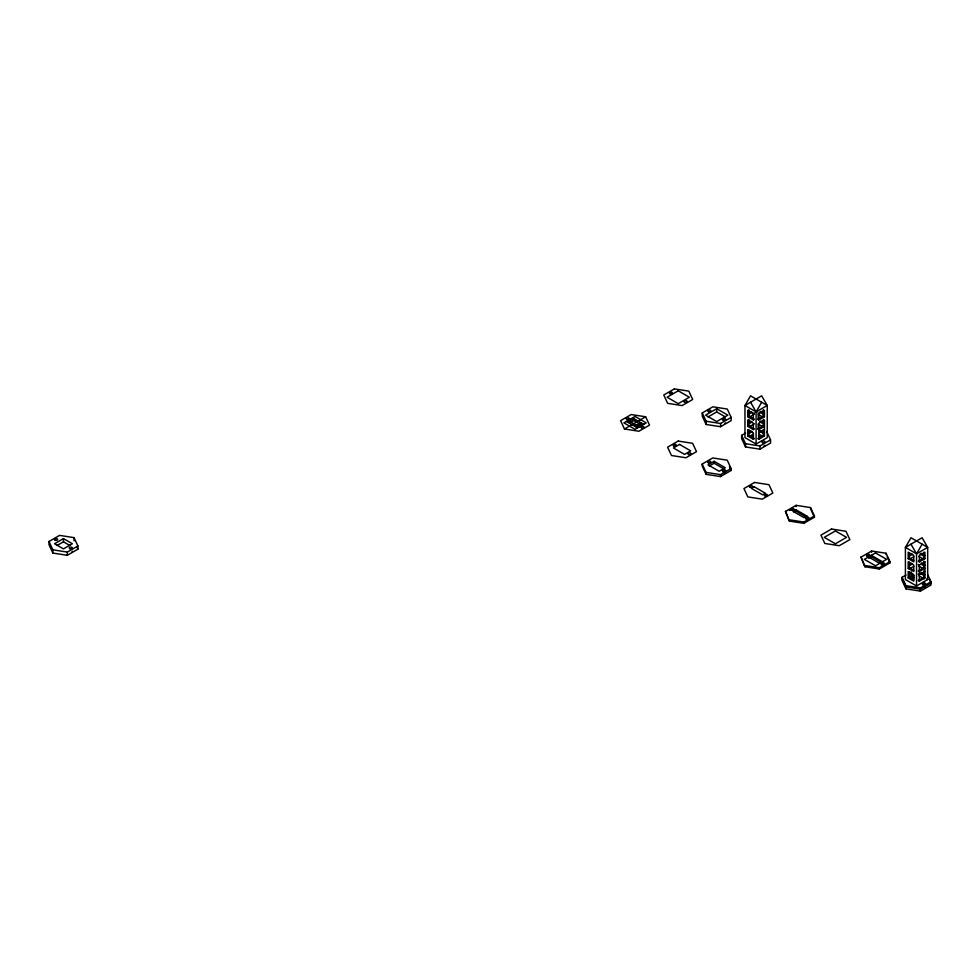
<?xml version="1.0" encoding="UTF-8"?>
<svg xmlns="http://www.w3.org/2000/svg" width="980" height="980" viewBox="0 0 980 980"><rect width="100%" height="100%" fill="white"/><g stroke="black" fill="none" stroke-linecap="round" stroke-linejoin="round"><path stroke-width="1.47" d="M756.095 444.05L744.959 437.619L744.959 405.463L761.668 395.822L767.242 405.463L767.242 437.619L756.095 444.05L756.095 411.894L761.668 402.253M916.545 585.979L905.41 579.548L905.41 547.391L922.119 537.751L927.68 547.391L927.68 579.548L916.545 585.979L916.545 553.823L922.119 544.182M49 541.499L59.584 535.386L74.039 537.628L77.91 545.97L77.91 549.192L67.326 555.293L52.871 553.063L49 544.721L49 541.499L52.871 549.841L52.871 553.063M63.455 538.596L54.549 543.741L63.455 548.886L72.361 543.741L63.455 538.596L63.455 541.805L57.085 545.48M52.871 549.841L67.326 552.083L77.91 545.97M624.481 428.995L645.649 416.782L649.52 425.124L638.936 431.237L624.481 428.995L620.61 420.653L631.194 414.54L645.649 416.782M702.256 412.923L712.84 406.81L727.295 409.052L731.166 417.394L731.166 420.604L720.582 426.716L706.127 424.475L702.256 416.132L702.256 412.923L706.127 421.265L706.127 424.475M716.711 408.721L705.576 415.152L716.711 421.584L727.846 415.152L716.711 408.721L716.711 411.943L725.372 416.941M708.05 416.941L716.711 411.943M706.127 421.265L720.582 423.495L731.166 417.394M748.671 412.96L750.999 411.625M752.113 412.274L748.622 414.283L748.622 411.71M747.74 416.721L748.855 416.071L754.429 419.293L753.314 419.93L747.74 416.721L747.74 410.289L753.314 413.499L754.429 412.862M756.095 411.894L767.242 405.463L750.533 395.822L744.959 405.463L756.095 411.894L750.533 402.253M749.786 416.819L754.429 414.148M757.773 412.862L758.888 413.499L764.449 410.289L764.449 416.721L758.888 419.93L757.773 419.293L763.334 416.071L764.449 416.721M748.671 422.613L750.999 421.265M752.113 421.915L748.622 423.924L748.622 420.065M747.74 426.361L748.855 425.724L754.429 428.934L753.314 429.583L747.74 426.361L747.74 419.93L753.314 423.152L753.314 429.583M749.786 426.471L754.429 423.789M766.679 431.506L770.55 439.849L770.55 443.07L759.966 449.171L745.523 446.941L741.639 438.599L741.639 435.377L745.609 433.087M748.671 432.254L750.999 430.918M752.113 431.555L748.622 433.564L748.622 429.705M763.334 425.724L757.773 428.934L758.888 429.583L764.449 426.361L763.334 425.724L763.334 419.293M747.74 436.002L748.855 435.365L754.429 438.575L753.314 439.224L747.74 436.002L747.74 429.583L753.314 432.793L753.314 439.224M749.737 436.149L753.559 433.944M702.195 464.055L712.779 457.954L727.234 460.184L731.105 468.526L731.105 470.461L720.52 476.562L706.066 474.332L702.195 465.99L702.195 464.055L706.066 472.397L706.066 474.332M751.145 437.264L753.62 435.83M758.888 432.793L764.449 429.583M714.138 461.31L708.013 464.851L719.161 471.282L725.286 467.742L714.138 461.31L714.138 463.234L724.048 468.955M709.238 466.064L714.138 463.234M764.449 436.002L763.334 435.365L757.773 438.575L758.888 439.224L764.449 436.002L764.449 419.93L758.888 423.152L758.888 439.224M741.639 435.377L745.523 443.72L759.966 445.961L770.55 439.849M706.066 472.397L720.52 474.639L731.105 468.526M785.507 511.462L796.091 505.349L810.546 507.579L814.417 515.933L814.417 517.22L803.845 523.32L789.39 521.091L785.507 511.462L789.39 521.091M789.476 510.458L792.122 508.926M806.932 516.105L795.785 509.674L793.004 511.278L804.139 517.71L806.932 516.105L806.932 517.391M793.935 512.038L795.785 510.96L805.695 516.681M789.39 519.804L803.845 522.034L814.417 515.933M861.04 557.118L871.624 551.017L886.067 553.247L889.95 561.601L889.95 562.888L879.366 568.988L864.911 566.759L861.04 557.118L864.911 566.759M868.525 558.233L871.318 556.628L882.453 563.059L882.453 561.773L871.318 555.341L871.318 556.628M864.911 565.472L879.366 567.702L889.95 561.601M909.122 554.901L911.437 553.565M912.552 554.202L909.073 556.211L909.073 553.639M908.191 558.649L913.764 561.871L913.764 555.44L908.191 552.218L908.191 558.649L909.305 558.012L913.764 560.585M916.545 553.823L927.68 547.391L910.971 537.751L905.41 547.391L916.545 553.823L910.971 544.182M910.236 558.759L913.715 556.75M909.122 564.541L911.437 563.206M912.552 563.843L909.073 565.852L909.073 562.005M924.899 558.649L923.785 558.012L918.211 561.221L919.326 561.871L924.899 558.649L924.899 552.218L919.326 555.44L919.326 561.871M908.191 568.29L913.764 571.512L913.764 565.08L908.191 561.871L908.191 568.29L909.305 567.653L913.764 570.225M909.073 569.074L913.715 566.391M918.211 564.443L919.326 565.08L924.899 561.871L924.899 577.943L919.326 581.152L918.211 580.515L923.785 577.293L924.899 577.943M927.68 574.635L931 581.789L931 584.999L920.416 591.112L905.961 588.87L902.09 580.528L902.09 577.318L906.059 575.027M908.705 573.496L911.351 571.965M909.122 574.194L911.437 572.847M912.552 573.496L909.073 575.505L909.073 571.646M923.785 567.653L918.211 570.862L919.326 571.512L924.899 568.29L923.785 567.653L923.785 561.221L924.899 561.871M908.191 577.943L913.764 581.152L913.764 574.721L908.191 571.512L908.191 577.943L909.305 577.293L913.764 579.866M909.587 578.421L913.997 575.873M911.584 579.192L914.046 577.784M902.09 577.318L905.961 585.66L920.416 587.89L931 581.789M921.347 572.541L924.238 572.994M760.701 411.33L764.449 413.499L763.334 414.148L759.586 411.98M758.336 414.466L762.085 416.635M760.701 420.984L764.449 423.152L763.334 423.789L759.586 421.621M758.336 424.12L763.334 427.011M760.701 430.624L764.449 432.793L763.334 433.43L759.586 431.274M758.643 433.944L762.465 436.149M758.569 435.83L761.043 437.264M921.151 553.271L924.899 555.44L923.785 556.077L920.036 553.908M918.787 556.407L923.785 559.298M921.151 562.912L924.899 565.08L923.785 565.73L921.286 564.284M918.787 566.048L923.785 568.939M921.151 572.565L924.899 574.721L923.785 575.37L921.286 573.925M918.211 574.084L919.326 574.721L924.899 571.512L923.785 570.862L923.785 577.293M926.566 578.911L927.68 579.548M919.093 575.873L924.189 578.812M913.299 579.278L909.587 577.134L912.368 575.529L912.368 576.816M632.553 417.897L643.689 424.328M630.887 418.864L642.023 425.296M868.525 556.946L879.673 563.378M628.107 420.469L639.242 426.9M626.428 421.437L637.564 427.868M63.455 541.805L69.813 545.48M929.346 579.499L931 583.076L920.416 589.176L905.961 586.947L902.09 578.604M887.182 556.922L889.95 562.888M811.097 510.066L814.417 517.22M729.439 466.884L731.105 470.461M76.795 546.803L77.91 549.192M923.785 552.218L923.785 558.012M923.503 581.961L923.503 583.247M920.416 587.89L920.416 591.112M919.326 565.08L919.326 581.152M909.305 552.867L909.305 558.012M909.305 562.508L909.305 567.653M909.305 572.149L909.305 577.293M905.961 585.66L905.961 588.87M886.067 553.247L886.067 554.533M879.366 567.702L879.366 568.988M871.624 551.017L871.624 552.304M810.546 507.579L810.546 508.865M803.845 522.034L803.845 523.32M796.091 505.349L796.091 506.636M795.785 509.674L795.785 510.96M763.334 409.64L763.334 416.071M763.334 429.583L763.334 435.365M759.966 445.961L759.966 449.171M758.888 413.499L758.888 419.93M758.202 414.393L758.202 419.538M758.202 424.034L758.202 429.179M753.314 413.499L753.314 419.93M748.855 409.64L748.855 416.071M748.855 419.293L748.855 425.724M748.855 430.22L748.855 435.365M745.523 443.72L745.523 446.941M720.582 423.495L720.582 426.716M720.52 474.639L720.52 476.562M74.039 537.628L74.039 540.838M67.326 552.083L67.326 555.293M725.359 472.924A1.58 0.907 0 0 1 724.784 473.254M722.885 471.821A1.58 0.907 0 0 1 725.114 471.821M791.252 510.286A1.58 0.907 0 0 1 793.224 509.894A1.58 0.907 0 0 1 794.131 510.972M808.427 519.865A1.58 0.907 0 0 1 808.108 520.013M805.793 518.984A1.58 0.907 0 0 1 807.312 518.31A1.58 0.907 0 0 1 808.843 518.984M925.267 587.461A1.58 0.907 0 0 1 924.679 587.792M922.535 584.619A1.58 0.907 0 0 1 924.679 584.288A1.58 0.907 0 0 1 925.267 585.538M866.614 556.162A1.58 0.907 0 0 1 868.145 555.489A1.58 0.907 0 0 1 869.664 556.162M881.265 564.884A1.58 0.907 0 0 1 882.845 563.978A1.58 0.907 0 0 1 884.413 564.884M725.58 422.846A1.58 0.907 0 0 1 724.845 423.397M764.976 445.312A1.58 0.907 0 0 1 763.861 445.949M748.34 432.499A1.58 0.907 0 0 1 749.859 432.731M72.385 551.201A1.58 0.907 0 0 1 71.92 551.838M674.363 388.889L663.779 395.001L667.649 403.344L682.105 405.585L692.689 399.473L688.817 391.13L674.363 388.889M678.234 390.8L667.098 397.231L678.234 403.662L689.369 397.231L678.234 390.8M635.064 416.451L623.929 422.882L635.064 429.314L646.2 422.882L635.064 416.451M633.386 418.705L627.825 421.927L629.491 422.882L635.064 419.673L633.386 418.705M640.626 422.882L635.064 426.104L636.731 427.06L642.304 423.85L640.626 422.882M678.172 441.074L667.601 447.174L671.471 455.516L685.927 457.758L696.498 451.645L692.627 443.303L678.172 441.074M679.544 444.43L673.419 447.97L684.555 454.402L690.68 450.861L679.544 444.43M754.527 482.454L743.955 488.567L747.826 496.909L762.281 499.151L772.853 493.038L768.982 484.696L754.527 482.454M754.233 486.791L751.439 488.395L762.575 494.827L765.368 493.222L754.233 486.791M831.53 529.016L820.946 535.129L824.817 543.471L839.272 545.713L849.856 539.6L845.985 531.258L831.53 529.016M835.401 530.94L824.266 537.359L835.401 543.79L846.536 537.359L835.401 530.94M875.495 552.928L864.348 559.36L875.495 565.791L886.63 559.36L875.495 552.928M626.918 419.428A1.58 0.907 0 0 0 629.283 418.644A1.58 0.907 0 0 0 626.918 417.86A1.58 0.907 0 0 0 626.918 419.428M641.63 427.917A1.58 0.907 0 0 0 643.983 427.133A1.58 0.907 0 0 0 641.63 426.337A1.58 0.907 0 0 0 641.63 427.917M673.909 445.961A1.58 0.907 0 0 0 676.274 445.165A1.58 0.907 0 0 0 673.909 444.381A1.58 0.907 0 0 0 673.909 445.961M688.609 454.438A1.58 0.907 0 0 0 690.973 453.654A1.58 0.907 0 0 0 688.609 452.87A1.58 0.907 0 0 0 688.609 454.438M723.216 471.331A1.58 0.907 0 0 0 725.58 470.535A1.58 0.907 0 0 0 723.216 469.751A1.58 0.907 0 0 0 723.216 471.331M708.516 462.842A1.58 0.907 0 0 0 710.867 462.046A1.58 0.907 0 0 0 708.516 461.262A1.58 0.907 0 0 0 708.516 462.842M750.264 487.342A1.58 0.907 0 0 0 752.628 486.558A1.58 0.907 0 0 0 750.264 485.774A1.58 0.907 0 0 0 750.264 487.342M764.964 495.831A1.58 0.907 0 0 0 767.328 495.047A1.58 0.907 0 0 0 764.964 494.263A1.58 0.907 0 0 0 764.964 495.831M791.828 510.237A1.58 0.907 0 0 0 794.192 509.453A1.58 0.907 0 0 0 791.828 508.657A1.58 0.907 0 0 0 791.828 510.237M806.528 518.726A1.58 0.907 0 0 0 808.892 517.942A1.58 0.907 0 0 0 806.528 517.146A1.58 0.907 0 0 0 806.528 518.726M923.111 584.582A1.58 0.907 0 0 0 925.475 583.798A1.58 0.907 0 0 0 923.111 583.002A1.58 0.907 0 0 0 923.111 584.582M867.349 555.905A1.58 0.907 0 0 0 869.713 555.121A1.58 0.907 0 0 0 867.349 554.325A1.58 0.907 0 0 0 867.349 555.905M881.731 564.247A1.58 0.907 0 0 0 884.364 563.843A1.58 0.907 0 0 0 882.429 562.728A1.58 0.907 0 0 0 881.731 564.247M670.1 393.776A1.58 0.907 0 0 0 672.452 392.992A1.58 0.907 0 0 0 670.1 392.208A1.58 0.907 0 0 0 670.1 393.776M684.469 402.119A1.58 0.907 0 0 0 687.103 401.714A1.58 0.907 0 0 0 685.179 400.6A1.58 0.907 0 0 0 684.469 402.119M723.277 420.187A1.58 0.907 0 0 0 725.641 419.403A1.58 0.907 0 0 0 723.277 418.607A1.58 0.907 0 0 0 723.277 420.187M708.564 411.698A1.58 0.907 0 0 0 710.929 410.914A1.58 0.907 0 0 0 708.564 410.118A1.58 0.907 0 0 0 708.564 411.698M762.661 442.642A1.58 0.907 0 0 0 765.025 441.858A1.58 0.907 0 0 0 762.661 441.074A1.58 0.907 0 0 0 762.661 442.642M55.321 540.286A1.58 0.907 0 0 0 57.673 539.49A1.58 0.907 0 0 0 55.321 538.706A1.58 0.907 0 0 0 55.321 540.286M70.021 548.763A1.58 0.907 0 0 0 72.385 547.979A1.58 0.907 0 0 0 70.021 547.195A1.58 0.907 0 0 0 70.021 548.763"/></g></svg>
